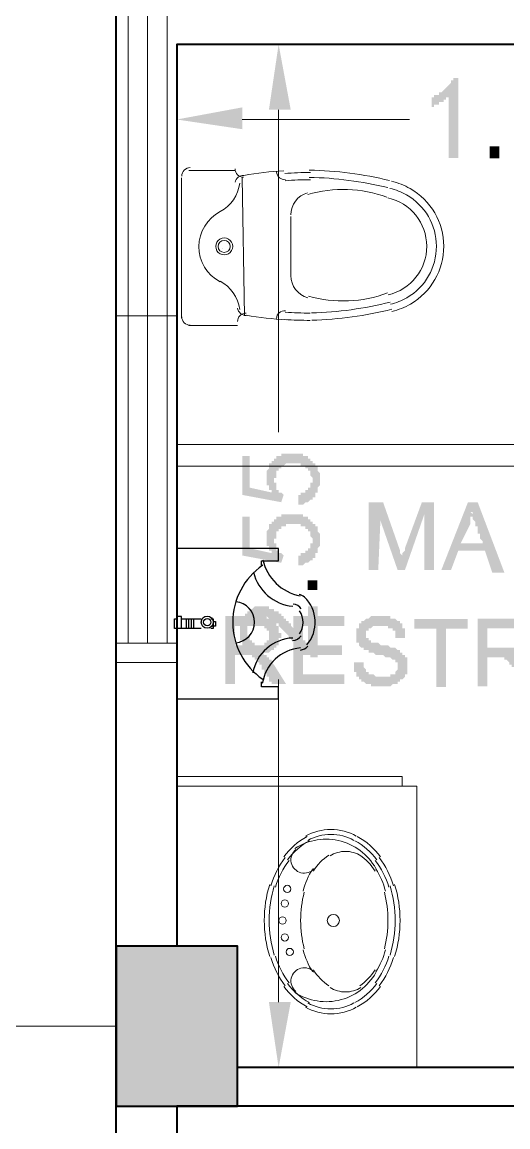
# Model space of a CAD drawing. Header units: inches. Extents: x -11 to 213, y -78 to 40.
# Drawn here: x -3.106 to -1.895, y 23.242 to 25.998 of the extents above; entities that cross this region are included whole.
import ezdxf

# ---------------------------------------------------------------- set-up
doc = ezdxf.new("R2010")
doc.units = ezdxf.units.IN
doc.header["$MEASUREMENT"] = 0
doc.layers.add('PDF_0', color=7, linetype='Continuous')
doc.layers.add('PDF_TOILET', color=7, linetype='Continuous')

msp = doc.modelspace()

# ---------------------------------------------------------------- hatches: boundary and pattern name
at = {"layer": 'PDF_0'}
for points in [[(-2.01845, 25.65883), (-2.04264, 25.65883), (-2.04264, 25.81608), (-2.04264, 25.81003), (-2.04264, 25.81003), (-2.04264, 25.81003), (-2.04869, 25.81003), (-2.04869, 25.80398), (-2.04869, 25.80398), (-2.05474, 25.80398), (-2.05474, 25.80398), (-2.05474, 25.79793), (-2.06079, 25.79793), (-2.06079, 25.79793), (-2.06683, 25.79793), (-2.06683, 25.79189), (-2.06683, 25.79189), (-2.07288, 25.79189), (-2.07288, 25.79189), (-2.07893, 25.79189), (-2.07893, 25.78584), (-2.08498, 25.78584), (-2.08498, 25.78584), (-2.08498, 25.78584), (-2.08498, 25.81003), (-2.08498, 25.81003), (-2.08498, 25.81003), (-2.07893, 25.81003), (-2.07893, 25.81608), (-2.07288, 25.81608), (-2.07288, 25.81608), (-2.06683, 25.81608), (-2.06683, 25.82213), (-2.06683, 25.82213), (-2.06079, 25.82213), (-2.06079, 25.82213), (-2.05474, 25.82817), (-2.05474, 25.82817), (-2.05474, 25.82817), (-2.04869, 25.83422), (-2.04869, 25.83422), (-2.04869, 25.83422), (-2.04869, 25.83422), (-2.04264, 25.84027), (-2.04264, 25.84027), (-2.04264, 25.84027), (-2.03659, 25.84632), (-2.03659, 25.84632), (-2.03659, 25.84632), (-2.03659, 25.85237), (-2.03659, 25.85237), (-2.03055, 25.85237), (-2.03055, 25.85841), (-2.03055, 25.85841), (-2.01845, 25.85841)], [(-2.48416, 24.82419), (-2.48416, 24.83024), (-2.4902, 24.83024), (-2.4902, 24.83024), (-2.4902, 24.83629), (-2.4902, 24.83629), (-2.4902, 24.84234), (-2.49625, 24.84234), (-2.49625, 24.84234), (-2.49625, 24.84838), (-2.49625, 24.84838), (-2.49625, 24.85443), (-2.49625, 24.85443), (-2.49625, 24.86048), (-2.49625, 24.86048), (-2.49625, 24.86048), (-2.49625, 24.86653), (-2.49625, 24.86653), (-2.49625, 24.87257), (-2.49625, 24.87257), (-2.49625, 24.87862), (-2.49625, 24.87862), (-2.49625, 24.87862), (-2.4902, 24.88467), (-2.4902, 24.88467), (-2.4902, 24.89072), (-2.4902, 24.89072), (-2.4902, 24.89072), (-2.4902, 24.89677), (-2.48416, 24.89677), (-2.48416, 24.89677), (-2.48416, 24.90281), (-2.47811, 24.90281), (-2.47811, 24.90281), (-2.47811, 24.90886), (-2.47811, 24.90886), (-2.47206, 24.90886), (-2.47206, 24.90886), (-2.47206, 24.91491), (-2.46601, 24.91491), (-2.46601, 24.91491), (-2.46601, 24.91491), (-2.45996, 24.91491), (-2.45996, 24.92096), (-2.45392, 24.92096), (-2.45392, 24.92096), (-2.44787, 24.92096), (-2.44787, 24.92096), (-2.44787, 24.92096), (-2.44182, 24.92096), (-2.44182, 24.92096), (-2.43577, 24.92096), (-2.43577, 24.92096), (-2.43577, 24.92096), (-2.42972, 24.92096), (-2.42972, 24.92096), (-2.42368, 24.92096), (-2.42368, 24.92096), (-2.41763, 24.92096), (-2.41763, 24.92096), (-2.41158, 24.92096), (-2.41158, 24.92096), (-2.41158, 24.92096), (-2.40553, 24.92096), (-2.40553, 24.91491), (-2.39948, 24.91491), (-2.39948, 24.91491), (-2.39948, 24.91491), (-2.39344, 24.91491), (-2.39344, 24.90886), (-2.39344, 24.90886), (-2.38739, 24.90886), (-2.38739, 24.90886), (-2.38739, 24.90281), (-2.38739, 24.90281), (-2.38134, 24.90281), (-2.38134, 24.90281), (-2.38134, 24.89677), (-2.37529, 24.89677), (-2.37529, 24.89677), (-2.37529, 24.89072), (-2.37529, 24.89072), (-2.36925, 24.89072), (-2.36925, 24.88467), (-2.36925, 24.88467), (-2.36925, 24.87862), (-2.36925, 24.87862), (-2.36925, 24.87862), (-2.3632, 24.87257), (-2.3632, 24.87257), (-2.3632, 24.86653), (-2.3632, 24.86653), (-2.3632, 24.86048), (-2.3632, 24.86048), (-2.3632, 24.85443), (-2.3632, 24.85443), (-2.3632, 24.85443), (-2.3632, 24.84838), (-2.3632, 24.84838), (-2.3632, 24.84234), (-2.3632, 24.84234), (-2.3632, 24.84234), (-2.36925, 24.83629), (-2.36925, 24.83629), (-2.36925, 24.83024), (-2.36925, 24.83024), (-2.36925, 24.83024), (-2.36925, 24.82419), (-2.37529, 24.82419), (-2.37529, 24.81814), (-2.37529, 24.81814), (-2.37529, 24.81814), (-2.37529, 24.8121), (-2.38134, 24.8121), (-2.38134, 24.8121), (-2.38134, 24.80605), (-2.38739, 24.80605), (-2.38739, 24.80605), (-2.38739, 24.80605), (-2.39344, 24.8), (-2.39344, 24.8), (-2.39344, 24.8), (-2.39948, 24.8), (-2.39948, 24.8), (-2.40553, 24.79395), (-2.40553, 24.79395), (-2.40553, 24.79395), (-2.41158, 24.79395), (-2.41158, 24.79395), (-2.41763, 24.79395), (-2.41763, 24.79395), (-2.41763, 24.81814), (-2.41763, 24.81814), (-2.41158, 24.81814), (-2.41158, 24.81814), (-2.41158, 24.82419), (-2.40553, 24.82419), (-2.40553, 24.82419), (-2.39948, 24.82419), (-2.39948, 24.82419), (-2.39948, 24.83024), (-2.39344, 24.83024), (-2.39344, 24.83024), (-2.39344, 24.83024), (-2.39344, 24.83629), (-2.38739, 24.83629), (-2.38739, 24.83629), (-2.38739, 24.84234), (-2.38739, 24.84234), (-2.38739, 24.84234), (-2.38739, 24.84838), (-2.38134, 24.84838), (-2.38134, 24.85443), (-2.38134, 24.85443), (-2.38134, 24.85443), (-2.38134, 24.86048), (-2.38134, 24.86048), (-2.38739, 24.86653), (-2.38739, 24.86653), (-2.38739, 24.87257), (-2.38739, 24.87257), (-2.38739, 24.87257), (-2.38739, 24.87862), (-2.39344, 24.87862), (-2.39344, 24.87862), (-2.39344, 24.88467), (-2.39344, 24.88467), (-2.39948, 24.88467), (-2.39948, 24.88467), (-2.39948, 24.89072), (-2.40553, 24.89072), (-2.40553, 24.89072), (-2.40553, 24.89072), (-2.41158, 24.89072), (-2.41158, 24.89677), (-2.41763, 24.89677), (-2.41763, 24.89677), (-2.42368, 24.89677), (-2.42368, 24.89677), (-2.42972, 24.89677), (-2.42972, 24.89677), (-2.42972, 24.89677), (-2.43577, 24.89677), (-2.43577, 24.89677), (-2.44182, 24.89677), (-2.44182, 24.89677), (-2.44787, 24.89677), (-2.44787, 24.89677), (-2.44787, 24.89677), (-2.45392, 24.89072), (-2.45392, 24.89072), (-2.45996, 24.89072), (-2.45996, 24.89072), (-2.45996, 24.88467), (-2.46601, 24.88467), (-2.46601, 24.88467), (-2.46601, 24.88467), (-2.46601, 24.88467), (-2.46601, 24.87862), (-2.47206, 24.87862), (-2.47206, 24.87257), (-2.47206, 24.87257), (-2.47206, 24.87257), (-2.47206, 24.86653), (-2.47206, 24.86653), (-2.47206, 24.86048), (-2.47811, 24.86048), (-2.47811, 24.85443), (-2.47811, 24.85443), (-2.47811, 24.85443), (-2.47811, 24.84838), (-2.47206, 24.84838), (-2.47206, 24.84234), (-2.47206, 24.84234), (-2.47206, 24.84234), (-2.47206, 24.83629), (-2.47206, 24.83629), (-2.47206, 24.83024), (-2.46601, 24.83024), (-2.46601, 24.83024), (-2.46601, 24.83024), (-2.46601, 24.82419), (-2.45996, 24.82419), (-2.45996, 24.82419), (-2.45392, 24.81814), (-2.45996, 24.8), (-2.55673, 24.81814), (-2.55673, 24.91491), (-2.53859, 24.91491), (-2.53859, 24.83629)], [(-2.07893, 24.63065), (-2.10312, 24.63065), (-2.10312, 24.76975), (-2.10312, 24.76975), (-2.15151, 24.63065), (-2.16965, 24.63065), (-2.21803, 24.76975), (-2.21199, 24.76975), (-2.21803, 24.63065), (-2.24222, 24.63065), (-2.24222, 24.79999), (-2.20594, 24.79999), (-2.1636, 24.67904), (-2.1636, 24.67904), (-2.1636, 24.67299), (-2.1636, 24.67299), (-2.15755, 24.66694), (-2.15755, 24.66694), (-2.15755, 24.66089), (-2.15755, 24.66089), (-2.15755, 24.66089), (-2.15755, 24.66089), (-2.15755, 24.65484), (-2.15755, 24.65484), (-2.1636, 24.65484), (-2.15755, 24.66089), (-2.15755, 24.66089), (-2.15755, 24.66089), (-2.15755, 24.66694), (-2.15755, 24.66694), (-2.15755, 24.66694), (-2.15755, 24.67299), (-2.15755, 24.67299), (-2.15151, 24.67904), (-2.15151, 24.67904), (-2.15151, 24.67904), (-2.15151, 24.68508), (-2.10917, 24.79999), (-2.07893, 24.79999)], [(-2.48416, 24.67299), (-2.48416, 24.67904), (-2.4902, 24.67904), (-2.4902, 24.67904), (-2.4902, 24.68508), (-2.4902, 24.68508), (-2.4902, 24.69113), (-2.49625, 24.69113), (-2.49625, 24.69113), (-2.49625, 24.69718), (-2.49625, 24.69718), (-2.49625, 24.70323), (-2.49625, 24.70323), (-2.49625, 24.70928), (-2.49625, 24.70928), (-2.49625, 24.70928), (-2.49625, 24.71532), (-2.49625, 24.71532), (-2.49625, 24.72137), (-2.49625, 24.72137), (-2.49625, 24.72137), (-2.49625, 24.72742), (-2.49625, 24.72742), (-2.4902, 24.73347), (-2.4902, 24.73347), (-2.4902, 24.73952), (-2.4902, 24.73952), (-2.4902, 24.73952), (-2.4902, 24.74556), (-2.48416, 24.74556), (-2.48416, 24.74556), (-2.48416, 24.75161), (-2.47811, 24.75161), (-2.47811, 24.75161), (-2.47811, 24.75766), (-2.47811, 24.75766), (-2.47206, 24.75766), (-2.47206, 24.75766), (-2.47206, 24.76371), (-2.46601, 24.76371), (-2.46601, 24.76371), (-2.46601, 24.76371), (-2.45996, 24.76371), (-2.45996, 24.76975), (-2.45392, 24.76975), (-2.45392, 24.76975), (-2.44787, 24.76975), (-2.44787, 24.76975), (-2.44787, 24.76975), (-2.44182, 24.76975), (-2.44182, 24.76975), (-2.43577, 24.76975), (-2.43577, 24.76975), (-2.43577, 24.76975), (-2.42972, 24.76975), (-2.42972, 24.76975), (-2.42368, 24.76975), (-2.42368, 24.76975), (-2.41763, 24.76975), (-2.41763, 24.76975), (-2.41158, 24.76975), (-2.41158, 24.76975), (-2.41158, 24.76975), (-2.40553, 24.76975), (-2.40553, 24.76371), (-2.39948, 24.76371), (-2.39948, 24.76371), (-2.39948, 24.76371), (-2.39344, 24.76371), (-2.39344, 24.75766), (-2.39344, 24.75766), (-2.38739, 24.75766), (-2.38739, 24.75766), (-2.38739, 24.75161), (-2.38739, 24.75161), (-2.38134, 24.75161), (-2.38134, 24.75161), (-2.38134, 24.74556), (-2.37529, 24.74556), (-2.37529, 24.74556), (-2.37529, 24.73952), (-2.37529, 24.73952), (-2.36925, 24.73952), (-2.36925, 24.73347), (-2.36925, 24.73347), (-2.36925, 24.72742), (-2.36925, 24.72742), (-2.36925, 24.72742), (-2.3632, 24.72137), (-2.3632, 24.72137), (-2.3632, 24.71532), (-2.3632, 24.71532), (-2.3632, 24.70928), (-2.3632, 24.70928), (-2.3632, 24.70323), (-2.3632, 24.70323), (-2.3632, 24.70323), (-2.3632, 24.69718), (-2.3632, 24.69718), (-2.3632, 24.69113), (-2.3632, 24.69113), (-2.3632, 24.69113), (-2.36925, 24.68508), (-2.36925, 24.68508), (-2.36925, 24.67904), (-2.36925, 24.67904), (-2.36925, 24.67299), (-2.36925, 24.67299), (-2.37529, 24.67299), (-2.37529, 24.66694), (-2.37529, 24.66694), (-2.37529, 24.66694), (-2.37529, 24.66089), (-2.38134, 24.66089), (-2.38134, 24.66089), (-2.38134, 24.65485), (-2.38739, 24.65485), (-2.38739, 24.65485), (-2.38739, 24.65485), (-2.39344, 24.6488), (-2.39344, 24.6488), (-2.39344, 24.6488), (-2.39948, 24.6488), (-2.39948, 24.6488), (-2.40553, 24.64275), (-2.40553, 24.64275), (-2.40553, 24.64275), (-2.41158, 24.64275), (-2.41158, 24.64275), (-2.41763, 24.64275), (-2.41763, 24.64275), (-2.41763, 24.66694), (-2.41763, 24.66694), (-2.41158, 24.66694), (-2.41158, 24.66694), (-2.41158, 24.67299), (-2.40553, 24.67299), (-2.40553, 24.67299), (-2.39948, 24.67299), (-2.39948, 24.67299), (-2.39948, 24.67904), (-2.39344, 24.67904), (-2.39344, 24.67904), (-2.39344, 24.67904), (-2.39344, 24.68508), (-2.38739, 24.68508), (-2.38739, 24.68508), (-2.38739, 24.69113), (-2.38739, 24.69113), (-2.38739, 24.69113), (-2.38739, 24.69718), (-2.38134, 24.69718), (-2.38134, 24.70323), (-2.38134, 24.70323), (-2.38134, 24.70323), (-2.38134, 24.70928), (-2.38134, 24.70928), (-2.38739, 24.71532), (-2.38739, 24.71532), (-2.38739, 24.71532), (-2.38739, 24.72137), (-2.38739, 24.72137), (-2.38739, 24.72742), (-2.39344, 24.72742), (-2.39344, 24.72742), (-2.39344, 24.73347), (-2.39344, 24.73347), (-2.39948, 24.73347), (-2.39948, 24.73347), (-2.39948, 24.73952), (-2.40553, 24.73952), (-2.40553, 24.73952), (-2.40553, 24.73952), (-2.41158, 24.73952), (-2.41158, 24.74556), (-2.41763, 24.74556), (-2.41763, 24.74556), (-2.42368, 24.74556), (-2.42368, 24.74556), (-2.42972, 24.74556), (-2.42972, 24.74556), (-2.42972, 24.74556), (-2.43577, 24.74556), (-2.43577, 24.74556), (-2.44182, 24.74556), (-2.44182, 24.74556), (-2.44787, 24.74556), (-2.44787, 24.74556), (-2.44787, 24.73952), (-2.45392, 24.73952), (-2.45392, 24.73952), (-2.45996, 24.73952), (-2.45996, 24.73952), (-2.45996, 24.73347), (-2.46601, 24.73347), (-2.46601, 24.73347), (-2.46601, 24.73347), (-2.46601, 24.72742), (-2.46601, 24.72742), (-2.47206, 24.72742), (-2.47206, 24.72137), (-2.47206, 24.72137), (-2.47206, 24.72137), (-2.47206, 24.71532), (-2.47206, 24.71532), (-2.47206, 24.70928), (-2.47811, 24.70928), (-2.47811, 24.70323), (-2.47811, 24.70323), (-2.47811, 24.70323), (-2.47811, 24.69718), (-2.47206, 24.69718), (-2.47206, 24.69113), (-2.47206, 24.69113), (-2.47206, 24.69113), (-2.47206, 24.68508), (-2.47206, 24.68508), (-2.47206, 24.67904), (-2.46601, 24.67904), (-2.46601, 24.67904), (-2.46601, 24.67299), (-2.46601, 24.67299), (-2.45996, 24.67299), (-2.45996, 24.67299), (-2.45392, 24.66694), (-2.45996, 24.6488), (-2.55673, 24.66694), (-2.55673, 24.76371), (-2.53859, 24.76371), (-2.53859, 24.68508)], [(-2.36924, 24.53993), (-2.36924, 24.41293), (-2.36924, 24.41293), (-2.37529, 24.41293), (-2.37529, 24.41293), (-2.37529, 24.41293), (-2.38134, 24.41293), (-2.38134, 24.41293), (-2.38739, 24.41293), (-2.38739, 24.41897), (-2.38739, 24.41897), (-2.39343, 24.41897), (-2.39343, 24.41897), (-2.39948, 24.41897), (-2.39948, 24.42502), (-2.39948, 24.42502), (-2.39948, 24.42502), (-2.40553, 24.42502), (-2.40553, 24.42502), (-2.40553, 24.43107), (-2.41158, 24.43107), (-2.41158, 24.43107), (-2.41158, 24.43107), (-2.41158, 24.43712), (-2.41763, 24.43712), (-2.41763, 24.43712), (-2.41763, 24.43712), (-2.42367, 24.44316), (-2.42367, 24.44316), (-2.42367, 24.44316), (-2.42972, 24.44921), (-2.42972, 24.44921), (-2.42972, 24.45526), (-2.43577, 24.45526), (-2.43577, 24.45526), (-2.43577, 24.46131), (-2.44182, 24.46131), (-2.44182, 24.46736), (-2.44182, 24.46736), (-2.44182, 24.46736), (-2.44786, 24.4734), (-2.44786, 24.4734), (-2.44786, 24.4734), (-2.45391, 24.47945), (-2.45391, 24.47945), (-2.45391, 24.47945), (-2.45996, 24.4855), (-2.45996, 24.4855), (-2.45996, 24.4855), (-2.46601, 24.49155), (-2.46601, 24.49155), (-2.46601, 24.49155), (-2.46601, 24.4976), (-2.47206, 24.4976), (-2.47206, 24.4976), (-2.47206, 24.4976), (-2.4781, 24.50364), (-2.4781, 24.50364), (-2.4781, 24.50364), (-2.48415, 24.50969), (-2.48415, 24.50969), (-2.4902, 24.50969), (-2.4902, 24.50969), (-2.4902, 24.50969), (-2.49625, 24.51574), (-2.49625, 24.51574), (-2.5023, 24.51574), (-2.5023, 24.51574), (-2.5023, 24.51574), (-2.50834, 24.51574), (-2.50834, 24.51574), (-2.50834, 24.51574), (-2.51439, 24.51574), (-2.51439, 24.51574), (-2.52044, 24.51574), (-2.52044, 24.51574), (-2.52044, 24.51574), (-2.52649, 24.50969), (-2.52649, 24.50969), (-2.52649, 24.50969), (-2.53254, 24.50969), (-2.53254, 24.50364), (-2.53254, 24.50364), (-2.53858, 24.50364), (-2.53858, 24.50364), (-2.53858, 24.4976), (-2.53858, 24.4976), (-2.53858, 24.4976), (-2.54463, 24.49155), (-2.54463, 24.49155), (-2.54463, 24.4855), (-2.54463, 24.4855), (-2.54463, 24.47945), (-2.54463, 24.47945), (-2.54463, 24.4734), (-2.54463, 24.4734), (-2.54463, 24.4734), (-2.54463, 24.46736), (-2.53858, 24.46736), (-2.53858, 24.46131), (-2.53858, 24.46131), (-2.53858, 24.46131), (-2.53858, 24.45526), (-2.53254, 24.45526), (-2.53254, 24.45526), (-2.53254, 24.44921), (-2.53254, 24.44921), (-2.52649, 24.44921), (-2.52649, 24.44921), (-2.52649, 24.44316), (-2.52044, 24.44316), (-2.52044, 24.44316), (-2.51439, 24.44316), (-2.51439, 24.44316), (-2.50834, 24.44316), (-2.50834, 24.44316), (-2.5023, 24.44316), (-2.5023, 24.44316), (-2.50834, 24.41897), (-2.50834, 24.41897), (-2.51439, 24.41897), (-2.51439, 24.41897), (-2.52044, 24.41897), (-2.52044, 24.41897), (-2.52649, 24.41897), (-2.52649, 24.41897), (-2.52649, 24.41897), (-2.53254, 24.42502), (-2.53254, 24.42502), (-2.53858, 24.42502), (-2.53858, 24.42502), (-2.53858, 24.42502), (-2.54463, 24.43107), (-2.54463, 24.43107), (-2.54463, 24.43107), (-2.54463, 24.43712), (-2.55068, 24.43712), (-2.55068, 24.43712), (-2.55068, 24.44316), (-2.55068, 24.44316), (-2.55673, 24.44316), (-2.55673, 24.44921), (-2.55673, 24.44921), (-2.55673, 24.44921), (-2.55673, 24.45526), (-2.56277, 24.45526), (-2.56277, 24.46131), (-2.56277, 24.46131), (-2.56277, 24.46131), (-2.56277, 24.46736), (-2.56277, 24.46736), (-2.56277, 24.4734), (-2.56277, 24.4734), (-2.56277, 24.47945), (-2.56277, 24.47945), (-2.56277, 24.4855), (-2.56277, 24.4855), (-2.56277, 24.49155), (-2.56277, 24.49155), (-2.56277, 24.4976), (-2.56277, 24.4976), (-2.56277, 24.4976), (-2.56277, 24.50364), (-2.55673, 24.50364), (-2.55673, 24.50969), (-2.55673, 24.50969), (-2.55673, 24.50969), (-2.55673, 24.51574), (-2.55673, 24.51574), (-2.55068, 24.51574), (-2.55068, 24.52179), (-2.55068, 24.52179), (-2.55068, 24.52179), (-2.54463, 24.52179), (-2.54463, 24.52784), (-2.54463, 24.52784), (-2.53858, 24.52784), (-2.53858, 24.53388), (-2.53858, 24.53388), (-2.53254, 24.53388), (-2.53254, 24.53388), (-2.53254, 24.53388), (-2.52649, 24.53993), (-2.52649, 24.53993), (-2.52044, 24.53993), (-2.52044, 24.53993), (-2.51439, 24.53993), (-2.51439, 24.53993), (-2.51439, 24.53993), (-2.50834, 24.53993), (-2.50834, 24.53993), (-2.50834, 24.53993), (-2.5023, 24.53993), (-2.5023, 24.53993), (-2.49625, 24.53993), (-2.49625, 24.53993), (-2.49625, 24.53993), (-2.4902, 24.53993), (-2.4902, 24.53388), (-2.48415, 24.53388), (-2.48415, 24.53388), (-2.48415, 24.53388), (-2.4781, 24.53388), (-2.4781, 24.52784), (-2.47206, 24.52784), (-2.47206, 24.52784), (-2.47206, 24.52784), (-2.47206, 24.52784), (-2.46601, 24.52784), (-2.46601, 24.52179), (-2.46601, 24.52179), (-2.46601, 24.52179), (-2.45996, 24.52179), (-2.45996, 24.51574), (-2.45996, 24.51574), (-2.45996, 24.51574), (-2.45391, 24.51574), (-2.45391, 24.50969), (-2.45391, 24.50969), (-2.44786, 24.50969), (-2.44786, 24.50364), (-2.44786, 24.50364), (-2.44182, 24.50364), (-2.44182, 24.4976), (-2.44182, 24.4976), (-2.43577, 24.4976), (-2.43577, 24.49155), (-2.43577, 24.49155), (-2.42972, 24.4855), (-2.42972, 24.4855), (-2.42972, 24.4855), (-2.42367, 24.47945), (-2.42367, 24.47945), (-2.41763, 24.4734), (-2.41763, 24.4734), (-2.41763, 24.4734), (-2.41763, 24.46736), (-2.41158, 24.46736), (-2.41158, 24.46131), (-2.41158, 24.46131), (-2.40553, 24.46131), (-2.40553, 24.45526), (-2.40553, 24.45526), (-2.39948, 24.45526), (-2.39948, 24.44921), (-2.39948, 24.44921), (-2.39343, 24.44921), (-2.39343, 24.44921), (-2.39343, 24.44316), (-2.39343, 24.44316), (-2.39343, 24.53993)], [(-2.30271, 24.34639), (-2.42972, 24.34639), (-2.42972, 24.51573), (-2.30271, 24.51573), (-2.30271, 24.49154), (-2.40553, 24.49154), (-2.40553, 24.44316), (-2.30876, 24.44316), (-2.30876, 24.41896), (-2.40553, 24.41896), (-2.40553, 24.37058), (-2.30271, 24.37058)], [(-2.1757, 24.46131), (-2.1757, 24.46131), (-2.1757, 24.46735), (-2.1757, 24.46735), (-2.1757, 24.46735), (-2.1757, 24.4734), (-2.1757, 24.4734), (-2.1757, 24.47945), (-2.18175, 24.47945), (-2.18175, 24.47945), (-2.18175, 24.47945), (-2.18175, 24.4855), (-2.1878, 24.4855), (-2.1878, 24.4855), (-2.1878, 24.4855), (-2.1878, 24.4855), (-2.19384, 24.4855), (-2.19384, 24.49154), (-2.19384, 24.49154), (-2.19989, 24.49154), (-2.19989, 24.49154), (-2.20594, 24.49154), (-2.20594, 24.49154), (-2.20594, 24.49154), (-2.21199, 24.49154), (-2.21199, 24.49154), (-2.21199, 24.49154), (-2.21804, 24.49154), (-2.21804, 24.49154), (-2.22408, 24.49154), (-2.22408, 24.49154), (-2.23013, 24.49154), (-2.23013, 24.49154), (-2.23013, 24.49154), (-2.23618, 24.4855), (-2.23618, 24.4855), (-2.23618, 24.4855), (-2.23618, 24.4855), (-2.24223, 24.4855), (-2.24223, 24.4855), (-2.24223, 24.47945), (-2.24223, 24.47945), (-2.24828, 24.47945), (-2.24828, 24.4734), (-2.24828, 24.4734), (-2.24828, 24.4734), (-2.24828, 24.46735), (-2.24828, 24.46735), (-2.24828, 24.46735), (-2.24828, 24.46131), (-2.24828, 24.46131), (-2.24223, 24.46131), (-2.24223, 24.45526), (-2.24223, 24.45526), (-2.24223, 24.45526), (-2.24223, 24.45526), (-2.23618, 24.45526), (-2.23618, 24.45526), (-2.23618, 24.45526), (-2.23618, 24.44921), (-2.23013, 24.44921), (-2.23013, 24.44921), (-2.22408, 24.44921), (-2.22408, 24.44921), (-2.22408, 24.44921), (-2.21804, 24.44921), (-2.21804, 24.44921), (-2.21199, 24.44316), (-2.21199, 24.44316), (-2.20594, 24.44316), (-2.20594, 24.44316), (-2.20594, 24.44316), (-2.19989, 24.44316), (-2.19989, 24.44316), (-2.19384, 24.44316), (-2.19384, 24.44316), (-2.19384, 24.44316), (-2.1878, 24.43711), (-2.1878, 24.43711), (-2.18175, 24.43711), (-2.18175, 24.43711), (-2.18175, 24.43711), (-2.1757, 24.43711), (-2.1757, 24.43711), (-2.1757, 24.43711), (-2.1757, 24.43711), (-2.16965, 24.43107), (-2.16965, 24.43107), (-2.16965, 24.43107), (-2.16361, 24.43107), (-2.16361, 24.43107), (-2.16361, 24.42502), (-2.15756, 24.42502), (-2.15756, 24.42502), (-2.15756, 24.42502), (-2.15756, 24.41897), (-2.15151, 24.41897), (-2.15151, 24.41897), (-2.15151, 24.41897), (-2.15151, 24.41292), (-2.15151, 24.41292), (-2.14546, 24.41292), (-2.14546, 24.40687), (-2.14546, 24.40687), (-2.14546, 24.40687), (-2.14546, 24.40083), (-2.14546, 24.40083), (-2.14546, 24.39478), (-2.14546, 24.39478), (-2.14546, 24.39478), (-2.14546, 24.38873), (-2.14546, 24.38873), (-2.14546, 24.38873), (-2.14546, 24.38268), (-2.14546, 24.38268), (-2.14546, 24.38268), (-2.14546, 24.37664), (-2.14546, 24.37664), (-2.14546, 24.37664), (-2.14546, 24.37059), (-2.15151, 24.37059), (-2.15151, 24.37059), (-2.15151, 24.36454), (-2.15151, 24.36454), (-2.15151, 24.36454), (-2.15756, 24.35849), (-2.15756, 24.35849), (-2.15756, 24.35849), (-2.16361, 24.35849), (-2.16361, 24.35244), (-2.16361, 24.35244), (-2.16361, 24.35244), (-2.16965, 24.35244), (-2.16965, 24.35244), (-2.16965, 24.3464), (-2.1757, 24.3464), (-2.1757, 24.3464), (-2.1757, 24.3464), (-2.18175, 24.3464), (-2.18175, 24.3464), (-2.18175, 24.3464), (-2.1878, 24.34035), (-2.1878, 24.34035), (-2.1878, 24.34035), (-2.19384, 24.34035), (-2.19384, 24.34035), (-2.19989, 24.34035), (-2.19989, 24.34035), (-2.19989, 24.34035), (-2.20594, 24.34035), (-2.20594, 24.34035), (-2.20594, 24.34035), (-2.21199, 24.34035), (-2.21199, 24.34035), (-2.21804, 24.34035), (-2.21804, 24.34035), (-2.22408, 24.34035), (-2.22408, 24.34035), (-2.22408, 24.34035), (-2.23013, 24.34035), (-2.23013, 24.34035), (-2.23618, 24.34035), (-2.23618, 24.3464), (-2.23618, 24.3464), (-2.24223, 24.3464), (-2.24223, 24.3464), (-2.24223, 24.3464), (-2.24828, 24.3464), (-2.24828, 24.3464), (-2.24828, 24.3464), (-2.25432, 24.35244), (-2.25432, 24.35244), (-2.25432, 24.35244), (-2.26037, 24.35244), (-2.26037, 24.35244), (-2.26037, 24.35849), (-2.26037, 24.35849), (-2.26642, 24.35849), (-2.26642, 24.35849), (-2.26642, 24.36454), (-2.26642, 24.36454), (-2.26642, 24.36454), (-2.27247, 24.36454), (-2.27247, 24.37059), (-2.27247, 24.37059), (-2.27247, 24.37059), (-2.27247, 24.37664), (-2.27852, 24.37664), (-2.27852, 24.37664), (-2.27852, 24.38268), (-2.27852, 24.38268), (-2.27852, 24.38268), (-2.27852, 24.38873), (-2.27852, 24.38873), (-2.27852, 24.39478), (-2.27852, 24.39478), (-2.27852, 24.39478), (-2.27852, 24.40083), (-2.27852, 24.40083), (-2.25432, 24.40083), (-2.25432, 24.40083), (-2.25432, 24.39478), (-2.25432, 24.39478), (-2.25432, 24.39478), (-2.25432, 24.38873), (-2.25432, 24.38873), (-2.25432, 24.38873), (-2.24828, 24.38268), (-2.24828, 24.38268), (-2.24828, 24.38268), (-2.24828, 24.37664), (-2.24828, 24.37664), (-2.24223, 24.37664), (-2.24223, 24.37664), (-2.24223, 24.37059), (-2.23618, 24.37059), (-2.23618, 24.37059), (-2.23618, 24.37059), (-2.23013, 24.37059), (-2.23013, 24.37059), (-2.23013, 24.37059), (-2.22408, 24.36454), (-2.22408, 24.36454), (-2.22408, 24.36454), (-2.21804, 24.36454), (-2.21804, 24.36454), (-2.21804, 24.36454), (-2.21199, 24.36454), (-2.21199, 24.36454), (-2.20594, 24.36454), (-2.20594, 24.36454), (-2.20594, 24.36454), (-2.19989, 24.36454), (-2.19989, 24.36454), (-2.19384, 24.36454), (-2.19384, 24.36454), (-2.19384, 24.36454), (-2.1878, 24.36454), (-2.1878, 24.37059), (-2.1878, 24.37059), (-2.18175, 24.37059), (-2.18175, 24.37059), (-2.18175, 24.37059), (-2.1757, 24.37059), (-2.1757, 24.37664), (-2.1757, 24.37664), (-2.1757, 24.37664), (-2.16965, 24.38268), (-2.16965, 24.38268), (-2.16965, 24.38268), (-2.16965, 24.38873), (-2.16965, 24.38873), (-2.16965, 24.38873), (-2.16965, 24.39478), (-2.16965, 24.39478), (-2.16965, 24.39478), (-2.16965, 24.40083), (-2.16965, 24.40083), (-2.1757, 24.40083), (-2.1757, 24.40687), (-2.1757, 24.40687), (-2.18175, 24.40687), (-2.18175, 24.40687), (-2.18175, 24.40687), (-2.18175, 24.40687), (-2.1878, 24.41292), (-2.1878, 24.41292), (-2.1878, 24.41292), (-2.1878, 24.41292), (-2.19384, 24.41292), (-2.19384, 24.41292), (-2.19989, 24.41292), (-2.19989, 24.41292), (-2.19989, 24.41292), (-2.20594, 24.41897), (-2.20594, 24.41897), (-2.21199, 24.41897), (-2.21199, 24.41897), (-2.21804, 24.41897), (-2.21804, 24.41897), (-2.21804, 24.41897), (-2.22408, 24.41897), (-2.22408, 24.41897), (-2.23013, 24.42502), (-2.23013, 24.42502), (-2.23618, 24.42502), (-2.23618, 24.42502), (-2.23618, 24.42502), (-2.24223, 24.42502), (-2.24223, 24.42502), (-2.24223, 24.43107), (-2.24828, 24.43107), (-2.24828, 24.43107), (-2.24828, 24.43107), (-2.25432, 24.43107), (-2.25432, 24.43107), (-2.25432, 24.43711), (-2.26037, 24.43711), (-2.26037, 24.43711), (-2.26037, 24.43711), (-2.26037, 24.43711), (-2.26037, 24.43711), (-2.26642, 24.44316), (-2.26642, 24.44316), (-2.26642, 24.44316), (-2.26642, 24.44921), (-2.26642, 24.44921), (-2.27247, 24.44921), (-2.27247, 24.45526), (-2.27247, 24.45526), (-2.27247, 24.45526), (-2.27247, 24.46131), (-2.27247, 24.46131), (-2.27247, 24.46735), (-2.27247, 24.46735), (-2.27247, 24.46735), (-2.27247, 24.4734), (-2.27247, 24.4734), (-2.27247, 24.4734), (-2.27247, 24.47945), (-2.27247, 24.47945), (-2.27247, 24.47945), (-2.27247, 24.4855), (-2.27247, 24.4855), (-2.26642, 24.4855), (-2.26642, 24.49154), (-2.26642, 24.49154), (-2.26642, 24.49154), (-2.26642, 24.49759), (-2.26037, 24.49759), (-2.26037, 24.49759), (-2.26037, 24.50364), (-2.25432, 24.50364), (-2.25432, 24.50364), (-2.25432, 24.50364), (-2.25432, 24.50364), (-2.25432, 24.50364), (-2.24828, 24.50969), (-2.24828, 24.50969), (-2.24828, 24.50969), (-2.24223, 24.50969), (-2.24223, 24.50969), (-2.24223, 24.50969), (-2.23618, 24.51574), (-2.23618, 24.51574), (-2.23618, 24.51574), (-2.23013, 24.51574), (-2.23013, 24.51574), (-2.22408, 24.51574), (-2.22408, 24.51574), (-2.22408, 24.51574), (-2.21804, 24.51574), (-2.21804, 24.51574), (-2.21199, 24.51574), (-2.21199, 24.51574), (-2.21199, 24.51574), (-2.20594, 24.51574), (-2.20594, 24.51574), (-2.19989, 24.51574), (-2.19989, 24.51574), (-2.19989, 24.51574), (-2.19384, 24.51574), (-2.19384, 24.51574), (-2.1878, 24.51574), (-2.1878, 24.51574), (-2.1878, 24.50969), (-2.18175, 24.50969), (-2.18175, 24.50969), (-2.18175, 24.50969), (-2.1757, 24.50969), (-2.1757, 24.50969), (-2.1757, 24.50969), (-2.16965, 24.50364), (-2.16965, 24.50364), (-2.16965, 24.50364), (-2.16965, 24.50364), (-2.16361, 24.50364), (-2.16361, 24.49759), (-2.16361, 24.49759), (-2.16361, 24.49759), (-2.15756, 24.49759), (-2.15756, 24.49154), (-2.15756, 24.49154), (-2.15756, 24.49154), (-2.15756, 24.4855), (-2.15151, 24.4855), (-2.15151, 24.4855), (-2.15151, 24.47945), (-2.15151, 24.47945), (-2.15151, 24.47945), (-2.15151, 24.4734), (-2.15151, 24.4734), (-2.15151, 24.46735), (-2.15151, 24.46735), (-2.15151, 24.46735), (-2.15151, 24.46131), (-2.15151, 24.46131)], [(-1.99474, 24.48455), (-2.04917, 24.48455), (-2.04917, 24.3394), (-2.07336, 24.3394), (-2.07336, 24.48455), (-2.1278, 24.48455), (-2.1278, 24.50874), (-1.99474, 24.50874)]]:
    msp.add_hatch(color=256, dxfattribs=at).paths.add_polyline_path(points)
h = msp.add_hatch(color=256, dxfattribs=at)
h.paths.add_polyline_path([(-1.90354, 24.6246), (-1.93378, 24.6246), (-1.95192, 24.67904), (-2.01845, 24.67904), (-2.03659, 24.63065), (-2.06078, 24.63065), (-1.99425, 24.79999), (-1.97006, 24.79999)], flags=0)
h.paths.add_polyline_path([(-1.95797, 24.69718), (-1.95797, 24.70323), (-1.96401, 24.70927), (-1.96401, 24.70927), (-1.96401, 24.71532), (-1.96401, 24.71532), (-1.96401, 24.72137), (-1.97006, 24.72137), (-1.97006, 24.72742), (-1.97006, 24.72742), (-1.97006, 24.73347), (-1.97006, 24.73347), (-1.97006, 24.73951), (-1.97611, 24.73951), (-1.97611, 24.73951), (-1.97611, 24.74556), (-1.97611, 24.74556), (-1.97611, 24.74556), (-1.97611, 24.75161), (-1.97611, 24.75161), (-1.97611, 24.75161), (-1.97611, 24.75161), (-1.98216, 24.75766), (-1.98216, 24.75766), (-1.98216, 24.75766), (-1.98216, 24.75766), (-1.98216, 24.75766), (-1.98216, 24.75766), (-1.98216, 24.75766), (-1.98216, 24.76371), (-1.98216, 24.76371), (-1.98216, 24.76371), (-1.98216, 24.76975), (-1.98216, 24.76975), (-1.98821, 24.7758), (-1.98821, 24.7758), (-1.98216, 24.7758), (-1.98216, 24.7758), (-1.98216, 24.76975), (-1.98216, 24.76975), (-1.98216, 24.76371), (-1.98821, 24.76371), (-1.98821, 24.76371), (-1.98821, 24.75766), (-1.98821, 24.75766), (-1.98821, 24.75766), (-1.98821, 24.75161), (-1.98821, 24.75161), (-1.98821, 24.74556), (-1.98821, 24.74556), (-2.0124, 24.69718)], flags=0)
h = msp.add_hatch(color=256, dxfattribs=at)
h.paths.add_polyline_path([(-2.44787, 24.34639), (-2.48416, 24.34639), (-2.48416, 24.34639), (-2.48416, 24.35244), (-2.4902, 24.35244), (-2.4902, 24.35849), (-2.4902, 24.35849), (-2.4902, 24.36453), (-2.49625, 24.36453), (-2.49625, 24.37058), (-2.49625, 24.37058), (-2.49625, 24.37058), (-2.5023, 24.37663), (-2.5023, 24.37663), (-2.5023, 24.37663), (-2.5023, 24.38268), (-2.5023, 24.38268), (-2.50835, 24.38268), (-2.50835, 24.38872), (-2.50835, 24.38872), (-2.50835, 24.38872), (-2.50835, 24.38872), (-2.50835, 24.38872), (-2.50835, 24.39477), (-2.51439, 24.39477), (-2.51439, 24.39477), (-2.51439, 24.39477), (-2.51439, 24.39477), (-2.51439, 24.40082), (-2.51439, 24.40082), (-2.52044, 24.40082), (-2.52044, 24.40687), (-2.52044, 24.40687), (-2.52044, 24.40687), (-2.52649, 24.40687), (-2.52649, 24.40687), (-2.52649, 24.41292), (-2.52649, 24.41292), (-2.53254, 24.41292), (-2.53254, 24.41292), (-2.53254, 24.41896), (-2.53859, 24.41896), (-2.53859, 24.41896), (-2.53859, 24.41896), (-2.53859, 24.41896), (-2.54463, 24.41896), (-2.54463, 24.41896), (-2.54463, 24.41896), (-2.55068, 24.41896), (-2.55068, 24.41896), (-2.57487, 24.41896), (-2.57487, 24.34639), (-2.59906, 24.34639), (-2.59906, 24.51573), (-2.52649, 24.51573), (-2.52044, 24.51573), (-2.52044, 24.51573), (-2.51439, 24.51573), (-2.51439, 24.51573), (-2.50835, 24.51573), (-2.50835, 24.51573), (-2.50835, 24.51573), (-2.5023, 24.51573), (-2.5023, 24.51573), (-2.5023, 24.51573), (-2.49625, 24.51573), (-2.49625, 24.51573), (-2.49625, 24.50968), (-2.4902, 24.50968), (-2.4902, 24.50968), (-2.48416, 24.50968), (-2.48416, 24.50968), (-2.48416, 24.50968), (-2.47811, 24.50363), (-2.47811, 24.50363), (-2.47811, 24.50363), (-2.47811, 24.50363), (-2.47206, 24.49759), (-2.47206, 24.49759), (-2.47206, 24.49759), (-2.47206, 24.49154), (-2.46601, 24.49154), (-2.46601, 24.49154), (-2.46601, 24.48549), (-2.46601, 24.48549), (-2.46601, 24.48549), (-2.46601, 24.47944), (-2.46601, 24.47944), (-2.46601, 24.47944), (-2.46601, 24.4734), (-2.45996, 24.4734), (-2.45996, 24.46735), (-2.45996, 24.46735), (-2.45996, 24.46735), (-2.45996, 24.46735), (-2.45996, 24.4613), (-2.46601, 24.4613), (-2.46601, 24.45525), (-2.46601, 24.45525), (-2.46601, 24.45525), (-2.46601, 24.4492), (-2.46601, 24.4492), (-2.46601, 24.4492), (-2.46601, 24.44316), (-2.47206, 24.44316), (-2.47206, 24.44316), (-2.47206, 24.43711), (-2.47206, 24.43711), (-2.47811, 24.43711), (-2.47811, 24.43711), (-2.47811, 24.43711), (-2.47811, 24.43106), (-2.47811, 24.43106), (-2.48416, 24.43106), (-2.48416, 24.43106), (-2.48416, 24.43106), (-2.4902, 24.42501), (-2.4902, 24.42501), (-2.4902, 24.42501), (-2.49625, 24.42501), (-2.49625, 24.42501), (-2.49625, 24.42501), (-2.5023, 24.42501), (-2.5023, 24.42501), (-2.50835, 24.41896), (-2.50835, 24.41896), (-2.50835, 24.41896), (-2.50835, 24.42501), (-2.50835, 24.42501), (-2.50835, 24.42501), (-2.5023, 24.41896), (-2.5023, 24.41896), (-2.5023, 24.41896), (-2.5023, 24.41896), (-2.49625, 24.41896), (-2.49625, 24.41292), (-2.49625, 24.41292), (-2.4902, 24.41292), (-2.4902, 24.41292), (-2.4902, 24.40687), (-2.4902, 24.40687), (-2.48416, 24.40687), (-2.48416, 24.40082), (-2.48416, 24.40082), (-2.48416, 24.40082), (-2.47811, 24.39477), (-2.47811, 24.39477)], flags=0)
h.paths.add_polyline_path([(-2.57487, 24.44316), (-2.52649, 24.44316), (-2.52649, 24.44316), (-2.52044, 24.44316), (-2.52044, 24.44316), (-2.52044, 24.44316), (-2.51439, 24.44316), (-2.51439, 24.44316), (-2.50835, 24.44316), (-2.50835, 24.44316), (-2.50835, 24.44316), (-2.50835, 24.44316), (-2.5023, 24.44316), (-2.5023, 24.4492), (-2.5023, 24.4492), (-2.49625, 24.4492), (-2.49625, 24.4492), (-2.49625, 24.45525), (-2.49625, 24.45525), (-2.49625, 24.45525), (-2.4902, 24.45525), (-2.4902, 24.4613), (-2.4902, 24.4613), (-2.4902, 24.4613), (-2.4902, 24.46735), (-2.4902, 24.46735), (-2.4902, 24.46735), (-2.4902, 24.4734), (-2.4902, 24.4734), (-2.4902, 24.47944), (-2.4902, 24.47944), (-2.49625, 24.47944), (-2.49625, 24.48549), (-2.49625, 24.48549), (-2.49625, 24.48549), (-2.49625, 24.48549), (-2.5023, 24.48549), (-2.5023, 24.49154), (-2.5023, 24.49154), (-2.50835, 24.49154), (-2.50835, 24.49154), (-2.50835, 24.49154), (-2.51439, 24.49154), (-2.51439, 24.49154), (-2.52044, 24.49154), (-2.52044, 24.49154), (-2.52044, 24.49154), (-2.57487, 24.49154)], flags=0)
h = msp.add_hatch(color=256, dxfattribs=at)
h.paths.add_polyline_path([(-1.81886, 24.34034), (-1.85515, 24.34034), (-1.85515, 24.34639), (-1.85515, 24.34639), (-1.85515, 24.35244), (-1.8612, 24.35244), (-1.8612, 24.35849), (-1.8612, 24.35849), (-1.86725, 24.35849), (-1.86725, 24.36453), (-1.86725, 24.36453), (-1.86725, 24.37058), (-1.87329, 24.37058), (-1.87329, 24.37058), (-1.87329, 24.37663), (-1.87329, 24.37663), (-1.87329, 24.37663), (-1.87934, 24.37663), (-1.87934, 24.38268), (-1.87934, 24.38268), (-1.87934, 24.38268), (-1.87934, 24.38268), (-1.87934, 24.38872), (-1.87934, 24.38872), (-1.88539, 24.38872), (-1.88539, 24.38872), (-1.88539, 24.38872), (-1.88539, 24.38872), (-1.88539, 24.39477), (-1.88539, 24.39477), (-1.89144, 24.39477), (-1.89144, 24.40082), (-1.89144, 24.40082), (-1.89144, 24.40082), (-1.89749, 24.40687), (-1.89749, 24.40687), (-1.89749, 24.40687), (-1.89749, 24.40687), (-1.90353, 24.40687), (-1.90353, 24.41292), (-1.90353, 24.41292), (-1.90958, 24.41292), (-1.90958, 24.41292), (-1.90958, 24.41292), (-1.90958, 24.41292), (-1.91563, 24.41292), (-1.91563, 24.41292), (-1.91563, 24.41292), (-1.92168, 24.41292), (-1.92168, 24.41292), (-1.94587, 24.41292), (-1.94587, 24.34034), (-1.97006, 24.34034), (-1.97006, 24.50968), (-1.89749, 24.50968), (-1.89144, 24.50968), (-1.89144, 24.50968), (-1.88539, 24.50968), (-1.88539, 24.50968), (-1.87934, 24.50968), (-1.87934, 24.50968), (-1.87934, 24.50968), (-1.87329, 24.50968), (-1.87329, 24.50968), (-1.87329, 24.50968), (-1.86725, 24.50968), (-1.86725, 24.50968), (-1.8612, 24.50968), (-1.8612, 24.50363), (-1.8612, 24.50363), (-1.85515, 24.50363), (-1.85515, 24.50363), (-1.85515, 24.50363), (-1.8491, 24.50363), (-1.8491, 24.49759), (-1.8491, 24.49759), (-1.8491, 24.49759), (-1.84305, 24.49759), (-1.84305, 24.49154), (-1.84305, 24.49154), (-1.84305, 24.49154), (-1.83701, 24.48549), (-1.83701, 24.48549), (-1.83701, 24.48549), (-1.83701, 24.47944), (-1.83701, 24.47944), (-1.83701, 24.47944), (-1.83701, 24.4734), (-1.83701, 24.4734), (-1.83701, 24.46735), (-1.83096, 24.46735), (-1.83096, 24.46735), (-1.83096, 24.4613), (-1.83096, 24.4613), (-1.83096, 24.4613), (-1.83096, 24.45525), (-1.83701, 24.45525), (-1.83701, 24.45525), (-1.83701, 24.4492), (-1.83701, 24.4492), (-1.83701, 24.44316), (-1.83701, 24.44316), (-1.83701, 24.44316), (-1.83701, 24.43711), (-1.84305, 24.43711), (-1.84305, 24.43711), (-1.84305, 24.43711), (-1.84305, 24.43106), (-1.84305, 24.43106), (-1.8491, 24.43106), (-1.8491, 24.43106), (-1.8491, 24.43106), (-1.8491, 24.42501), (-1.85515, 24.42501), (-1.85515, 24.42501), (-1.85515, 24.42501), (-1.8612, 24.42501), (-1.8612, 24.41896), (-1.8612, 24.41896), (-1.86725, 24.41896), (-1.86725, 24.41896), (-1.86725, 24.41896), (-1.87329, 24.41896), (-1.87329, 24.41896), (-1.87934, 24.41896), (-1.87934, 24.41896), (-1.87934, 24.41896), (-1.87934, 24.41896), (-1.87934, 24.41896), (-1.87934, 24.41896), (-1.87329, 24.41896), (-1.87329, 24.41292), (-1.87329, 24.41292), (-1.87329, 24.41292), (-1.86725, 24.41292), (-1.86725, 24.41292), (-1.86725, 24.40687), (-1.8612, 24.40687), (-1.8612, 24.40687), (-1.8612, 24.40082), (-1.8612, 24.40082), (-1.85515, 24.40082), (-1.85515, 24.39477), (-1.85515, 24.39477), (-1.85515, 24.39477), (-1.8491, 24.38872), (-1.8491, 24.38872)], flags=0)
h.paths.add_polyline_path([(-1.94587, 24.43711), (-1.89749, 24.43711), (-1.89749, 24.43711), (-1.89144, 24.43711), (-1.89144, 24.43711), (-1.89144, 24.43711), (-1.88539, 24.43711), (-1.88539, 24.43711), (-1.87934, 24.43711), (-1.87934, 24.43711), (-1.87934, 24.43711), (-1.87934, 24.43711), (-1.87329, 24.44316), (-1.87329, 24.44316), (-1.87329, 24.44316), (-1.86725, 24.44316), (-1.86725, 24.44316), (-1.86725, 24.4492), (-1.86725, 24.4492), (-1.86725, 24.4492), (-1.8612, 24.45525), (-1.8612, 24.45525), (-1.8612, 24.45525), (-1.8612, 24.4613), (-1.8612, 24.4613), (-1.8612, 24.4613), (-1.8612, 24.46735), (-1.8612, 24.46735), (-1.8612, 24.46735), (-1.8612, 24.4734), (-1.8612, 24.4734), (-1.86725, 24.4734), (-1.86725, 24.47944), (-1.86725, 24.47944), (-1.86725, 24.47944), (-1.86725, 24.47944), (-1.87329, 24.48549), (-1.87329, 24.48549), (-1.87329, 24.48549), (-1.87934, 24.48549), (-1.87934, 24.48549), (-1.87934, 24.48549), (-1.88539, 24.48549), (-1.88539, 24.48549), (-1.89144, 24.48549), (-1.89144, 24.48549), (-1.89144, 24.48549), (-1.94587, 24.48549)], flags=0)

# ---------------------------------------------------------------- linework, layer by layer
at = {"layer": 'PDF_0', "lineweight": 40}
for points in [[(11.87303, 15.79375), (-2.87168, 15.79375), (-2.87168, 28.79064), (37.12895, 28.79064), (37.12895, 15.79375), (21.68873, 15.79375)], [(-0.9666, 24.27892), (-0.9666, 25.94209), (-2.72049, 25.94209), (-2.72049, 23.69228)], [(-0.86984, 23.38988), (-0.86984, 23.29312), (-2.72049, 23.29312), (-2.72049, 21.29127)], [(-0.9666, 23.38988), (-2.56929, 23.38988)]]:
    msp.add_lwpolyline(points, dxfattribs=at)
at = {"layer": 'PDF_0', "lineweight": 13}
for points in [[(-2.84144, 24.44826), (-2.84144, 27.74435)], [(-2.79306, 24.44826), (-2.79306, 27.74435)], [(-2.74468, 24.44826), (-2.74468, 27.74435)], [(-2.87168, 25.26473), (-2.72049, 25.26473)], [(-2.72049, 24.44826), (-2.87168, 24.44826)], [(-2.72049, 24.39988), (-2.87168, 24.39988)]]:
    msp.add_lwpolyline(points, dxfattribs=at)
at = {"layer": 'PDF_0', "lineweight": 5}
for points in [[(-2.47857, 25.94209), (-2.33342, 25.94209)], [(-2.72049, 25.85742), (-2.72049, 25.6276)], [(-2.46648, 25.77879), (-2.46648, 24.97443)], [(-2.55719, 25.7546), (-2.13989, 25.7546)], [(-2.46648, 23.55318), (-2.46648, 24.35754)], [(-2.87168, 23.4927), (-4.38365, 23.4927)], [(-2.47857, 23.38988), (-2.33342, 23.38988)]]:
    msp.add_lwpolyline(points, dxfattribs=at)
at = {"layer": 'PDF_0', "lineweight": 9}
for points in [[(-2.72049, 24.94419), (-1.61977, 24.94419), (-1.61977, 24.88976), (-2.72049, 24.88976)], [(-2.72049, 24.11563), (-2.15803, 24.11563), (-2.15803, 24.09144)], [(-2.72049, 24.09144), (-2.12175, 24.09144), (-2.12175, 23.38988)]]:
    msp.add_lwpolyline(points, dxfattribs=at)
at = {"layer": 'PDF_0', "lineweight": 5}
for points in [[(-2.27269, 23.96706, 0.1277696), (-2.33598, 23.9835, 0.1277696), (-2.39926, 23.96706)], [(-2.27858, 23.95649, 0.1277693), (-2.33598, 23.9714, 0.1277693), (-2.39338, 23.95649)], [(-2.26127, 23.91749, 0.1473813), (-2.29969, 23.92907, 0.1473813), (-2.33811, 23.91749)], [(-2.48876, 23.84659, 0.0748248), (-2.50229, 23.7567, 0.0748248), (-2.48876, 23.66681)], [(-2.4772, 23.84303, 0.0748253), (-2.49019, 23.7567, 0.0748253), (-2.4772, 23.67037)], [(-2.18871, 23.67037, 0.074825), (-2.17571, 23.7567, 0.0748251), (-2.18871, 23.84303)], [(-2.17715, 23.66681, 0.0748247), (-2.16362, 23.7567, 0.0748248), (-2.17715, 23.84659)], [(-2.40259, 23.82717, 0.0634089), (-2.41157, 23.7567, 0.0634089), (-2.40259, 23.68622)], [(-2.20283, 23.68622, 0.0634089), (-2.19386, 23.7567, 0.0634091), (-2.20283, 23.82717)], [(-2.33811, 23.58986, 0.1473813), (-2.29969, 23.57828, 0.1473813), (-2.26127, 23.58986)], [(-2.39926, 23.54029, 0.1277696), (-2.33598, 23.52385, 0.1277696), (-2.27269, 23.54029)], [(-2.39338, 23.55086, 0.1277693), (-2.33598, 23.53595, 0.1277693), (-2.27858, 23.55086)]]:
    msp.add_lwpolyline(points, format="xyb", dxfattribs=at)
at = {"layer": 'PDF_0', "lineweight": 40}
msp.add_lwpolyline([(-2.87168, 23.29312), (-2.56929, 23.29312), (-2.56929, 23.69228), (-2.87168, 23.69228)], close=True, dxfattribs=at)
at = {"layer": 'PDF_0', "lineweight": 5}
for centre, radius in [((-2.44484, 23.83532), 0.00907), ((-2.45089, 23.79904), 0.00907), ((-2.45694, 23.7567), 0.00907), ((-2.32993, 23.7567), 0.01512), ((-2.32993, 23.7567), 0.01512), ((-2.45089, 23.71436), 0.00907), ((-2.43879, 23.67807), 0.00907)]:
    msp.add_circle(centre, radius, dxfattribs=at)
for centre, radius, start, end in [((-2.30574, 23.80508), 0.18446, 119.12475, 143.37158), ((-2.30574, 23.80508), 0.17237, 119.12484, 143.3715), ((-2.34807, 23.81718), 0.14212, 26.03209, 123.14023), ((-2.36017, 23.80508), 0.17237, 36.6285, 60.87516), ((-2.36017, 23.80508), 0.18446, 36.62842, 60.87525), ((-2.40251, 23.9079), 0.03326, 128.97386, 318.95501), ((-2.2634, 23.77484), 0.23284, 143.37155, 162.8833), ((-2.2634, 23.77484), 0.22075, 143.37154, 162.8833), ((-2.26945, 23.81113), 0.13003, 123.53564, 147.99692), ((-2.33598, 23.81113), 0.13003, 32.00308, 56.46436), ((-2.40251, 23.77484), 0.22075, 17.1167, 36.62846), ((-2.40251, 23.77484), 0.23284, 17.1167, 36.62845), ((-2.21502, 23.78089), 0.19656, 147.9968, 165.48707), ((-2.39041, 23.78089), 0.19656, 14.51293, 32.0032), ((-2.21502, 23.73251), 0.19656, 194.51293, 212.0032), ((-2.39041, 23.73251), 0.19656, 327.9968, 345.48707), ((-2.2634, 23.73251), 0.23284, 197.1167, 216.62845), ((-2.2634, 23.73251), 0.22075, 197.1167, 216.62846), ((-2.40251, 23.73251), 0.22075, 323.37154, 342.8833), ((-2.40251, 23.73251), 0.23284, 323.37155, 342.8833), ((-2.40251, 23.60549), 0.03326, 41.04499, 231.02614), ((-2.34807, 23.69622), 0.14213, 236.85977, 333.96791), ((-2.26945, 23.70227), 0.13003, 212.00308, 236.46436), ((-2.33598, 23.70227), 0.13003, 303.53564, 327.99692), ((-2.30574, 23.70227), 0.18446, 216.62842, 240.87525), ((-2.30574, 23.70227), 0.17237, 216.6285, 240.87516), ((-2.36017, 23.70227), 0.17237, 299.12484, 323.3715), ((-2.36017, 23.70227), 0.18446, 299.12475, 323.37158)]:
    msp.add_arc(centre, radius, start, end, dxfattribs=at)
at = {"layer": 'PDF_0'}
for points in [[(-2.49067, 25.77879), (-2.43624, 25.77879), (-2.46648, 25.94209)], [(-2.55719, 25.78484), (-2.55719, 25.73041), (-2.72049, 25.7546)], [(-2.49067, 23.55318), (-2.43624, 23.55318), (-2.46648, 23.38988)]]:
    msp.add_solid(points, dxfattribs=at)
at = {"layer": 'PDF_0', "lineweight": 5}
for points in [[(-1.91612, 25.65784), (-1.94031, 25.65784), (-1.91612, 25.68808), (-1.94031, 25.68808)], [(-2.36971, 24.60551), (-2.36971, 24.58132), (-2.3939, 24.60551), (-2.3939, 24.58132)]]:
    msp.add_solid(points, dxfattribs=at)
at = {"layer": 'PDF_0', "color": 9, "true_color": 0x00007f}
for points in [[(-2.56929, 23.69228), (-2.87168, 23.69228), (-2.56929, 23.29312)], [(-2.87168, 23.69228), (-2.56929, 23.29312), (-2.87168, 23.29312)]]:
    msp.add_solid(points, dxfattribs=at)
at = {"layer": 'PDF_TOILET', "lineweight": 9}
for points in [[(-2.70839, 25.25868), (-2.70839, 25.60945)], [(-2.69025, 25.6276), (-2.57534, 25.6276)], [(-2.55719, 25.60945), (-2.55115, 25.26473)], [(-2.43624, 25.50664), (-2.43624, 25.43407), (-2.43624, 25.51269)], [(-2.60558, 25.43407), (-2.60558, 25.43407)], [(-2.43624, 25.36149), (-2.43624, 25.43407), (-2.43624, 25.36149)], [(-2.56929, 25.24053), (-2.69025, 25.24053), (-2.56929, 25.24053)]]:
    msp.add_lwpolyline(points, dxfattribs=at)
for points in [[(-2.45312, 25.62681, 0.0275232), (-2.55323, 25.61505, 0.3775335), (-2.57472, 25.59794)], [(-2.66559, 25.43775, 0.2766853), (-2.61257, 25.34992, -0.2766853), (-2.66559, 25.43775, -0.2766853), (-2.61205, 25.52491, 0.2428336), (-2.5635, 25.59587)], [(-2.18787, 25.29367, 0.0753804), (-2.14656, 25.31, 0.2679579), (-2.07289, 25.43857, 0.2679579), (-2.14741, 25.56665, 0.0753804), (-2.18883, 25.5827)], [(-2.18381, 25.27599, 0.0753796), (-2.13743, 25.29432, 0.2679578), (-2.05475, 25.43863, 0.2679578), (-2.13839, 25.58239, 0.0753796), (-2.18488, 25.60041)], [(-2.19329, 25.31725, 0.3504146), (-2.09708, 25.43849, 0.3504146), (-2.19409, 25.55909)]]:
    msp.add_lwpolyline(points, format="xyb", dxfattribs=at)
for points in [[(-2.62326, 25.43801, 1.0000012), (-2.58093, 25.43815, -1.0000012)], [(-2.61721, 25.43803, 0.999999), (-2.58698, 25.43813, -0.999999)], [(-2.56358, 25.28089, 0.2428336), (-2.61259, 25.35154, -0.2428336)], [(-2.56865, 25.28413, 0.3775335), (-2.54759, 25.26571, -0.3775335)]]:
    msp.add_lwpolyline(points, format="xyb", close=True, dxfattribs=at)
at = {"layer": 'PDF_TOILET', "lineweight": 25}
for points in [[(-2.50881, 24.64179), (-2.50881, 24.65389), (-2.46648, 24.65389), (-2.46648, 24.68413), (-2.72049, 24.68413), (-2.72049, 24.30916), (-2.46648, 24.30916), (-2.46648, 24.3394), (-2.50881, 24.3394), (-2.50881, 24.3515)], [(-2.70839, 24.48455), (-2.72049, 24.48455), (-2.72653, 24.48455), (-2.72653, 24.50874), (-2.72049, 24.50874)], [(-2.70839, 24.50874), (-2.70839, 24.51479), (-2.72049, 24.51479)], [(-2.66001, 24.48455), (-2.70839, 24.48455), (-2.70839, 24.50874), (-2.66001, 24.50874)], [(-2.6963, 24.48455), (-2.6963, 24.50874)], [(-2.69025, 24.48455), (-2.69025, 24.50874), (-2.6842, 24.50874), (-2.6842, 24.48455)], [(-2.67815, 24.48455), (-2.67815, 24.50874)], [(-2.63582, 24.50874), (-2.62977, 24.50874), (-2.62977, 24.48455), (-2.63582, 24.48455)], [(-2.62977, 24.50269), (-2.62372, 24.50269), (-2.62372, 24.4906), (-2.62977, 24.4906)], [(-2.70839, 24.48455), (-2.70839, 24.48455)]]:
    msp.add_lwpolyline(points, dxfattribs=at)
msp.add_lwpolyline([(-2.39617, 24.44382, 0.3945245), (-2.4018, 24.56343, 0.1460588), (-2.41545, 24.56967)], format="xyb", dxfattribs=at)
for radius in [0.01512, 0.00907]:
    msp.add_circle((-2.64443, 24.50062), radius, dxfattribs=at)
at = {"layer": 'PDF_TOILET', "lineweight": 9}
for centre, radius, start, end in [((-2.68677, 25.61347), 0.02117, 90.18936, 180.1895), ((-2.55371, 25.63162), 0.02117, 180.18936, 270.1895), ((-2.45089, 25.62557), 0.02117, 184.78164, 274.07325), ((-2.38436, 24.7123), 0.91021, 90.18944, 94.21043), ((-2.38436, 24.71228), 0.89209, 90.18949, 94.21037), ((-2.40855, 24.70625), 0.90417, 76.27528, 88.8436), ((-2.40855, 24.70625), 0.92231, 76.27525, 88.84361), ((-2.30574, 25.26268), 0.31752, 69.8922, 106.11411), ((-2.37831, 25.5167), 0.05746, 106.11409, 180.18946), ((-2.60209, 25.43808), 0.02117, 0.18936, 180.1895), ((-2.60209, 25.43808), 0.02117, 0.18936, 180.1895), ((-2.60209, 25.43808), 0.01512, 0.18949, 180.18938), ((-2.60209, 25.43808), 0.01512, 0.18949, 180.18938), ((-2.37831, 25.3655), 0.05746, 180.1894, 254.26477), ((-2.30574, 25.61952), 0.31752, 254.26475, 290.48666), ((-2.40855, 26.17595), 0.90417, 271.53526, 284.10358), ((-2.54766, 25.25058), 0.02117, 90.18936, 180.1895), ((-2.45089, 25.25663), 0.02117, 86.30561, 175.59722), ((-2.39041, 26.16388), 0.89209, 266.16849, 270.18937), ((-2.40855, 26.17595), 0.92231, 271.53525, 284.10361), ((-2.68677, 25.26268), 0.02117, 180.18936, 270.1895), ((-2.39646, 26.16988), 0.91624, 260.52686, 266.83313), ((-2.39041, 26.16385), 0.91021, 266.16843, 270.18943)]:
    msp.add_arc(centre, radius, start, end, dxfattribs=at)
at = {"layer": 'PDF_TOILET', "lineweight": 25}
for centre, radius, start, end in [((-2.40855, 24.50062), 0.17236, 124.46962, 235.53038), ((-2.39041, 24.68206), 0.11793, 192.49692, 258.99174), ((-2.42065, 24.65182), 0.11189, 193.63949, 264.48488), ((-2.5779, 24.50062), 0.05141, 275.13613, 84.71556), ((-2.43275, 24.51876), 0.02722, 33.48075, 84.48493), ((-2.45694, 24.50062), 0.05141, 325.54139, 33.48083), ((-2.4267, 24.35546), 0.10584, 92.14236, 169.89256), ((-2.43275, 24.48247), 0.02722, 272.14213, 325.54142), ((-2.40251, 24.33127), 0.10584, 95.18553, 171.16703), ((-2.4146, 24.45828), 0.02722, 275.18546, 319.63077)]:
    msp.add_arc(centre, radius, start, end, dxfattribs=at)

doc.saveas('drawing.dxf')
